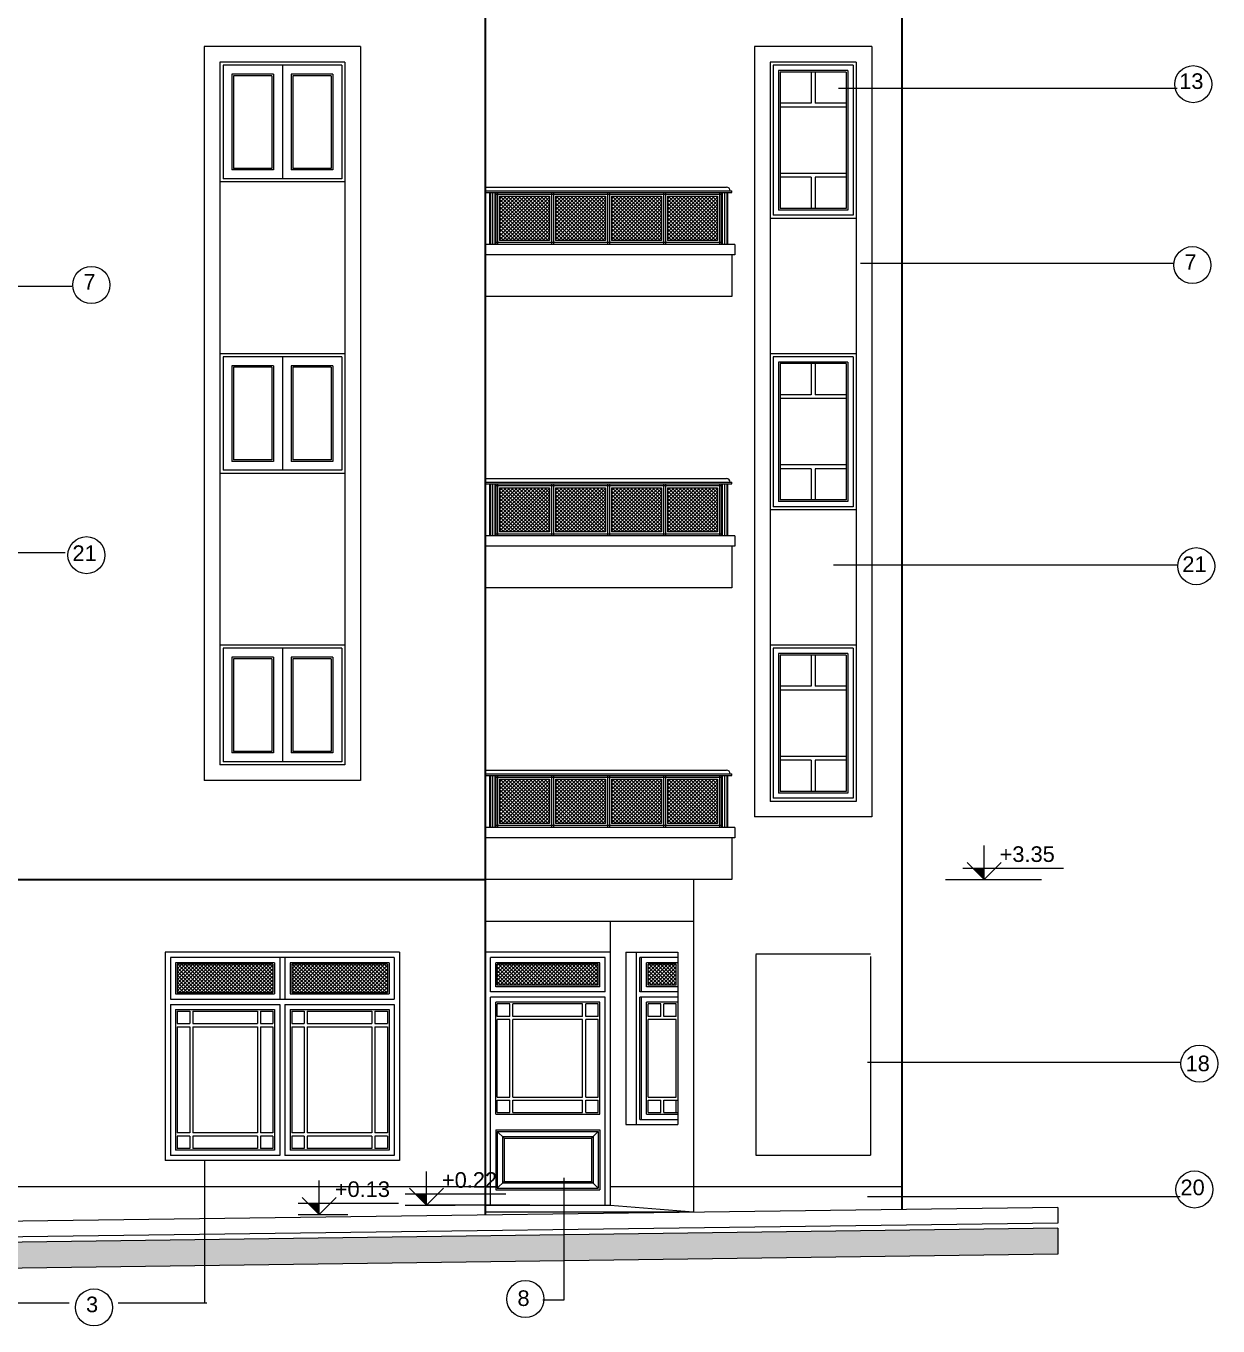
# Model space of a CAD drawing. Header units: millimetres. Extents: x 1578 to 2210, y 899 to 1032.
# Drawn here: x 1592.36 to 1603.81, y 901.21 to 913.7 of the extents above; entities that cross this region are included whole.
import ezdxf

# ---------------------------------------------------------------- set-up
doc = ezdxf.new("R2010")
doc.units = ezdxf.units.MM
for name, color, linetype, lineweight in [('CARPINTERIA', 7, 'Continuous', 18), ('COTAS', 7, 'Continuous', 15), ('ESTRUCTURA', 3, 'Continuous', 30), ('MUROS', 1, 'Continuous', 30), ('PISOS', 9, 'Continuous', 9), ('SANITARIOS', 7, 'Continuous', 20), ('TRAMAS', 7, 'Continuous', 15), ('UMBRALES', 7, 'Continuous', 18)]:
    doc.layers.add(name, color=color, linetype=linetype, lineweight=lineweight)
doc.styles.add('STYLE1', font='ARIAL.TTF')
pattern_1 = [(45, (1567.39594, 830.101814), (-0.0176776695, 0.0176776695), []), (135, (1567.39594, 830.101814), (-0.0176776695, -0.0176776695), [])]

msp = doc.modelspace()

# ---------------------------------------------------------------- hatches: boundary and pattern name
at = {"layer": 'COTAS', "ltscale": 0.05}
for points in [[(1601.564, 905.609), (1601.456, 905.609), (1601.564, 905.5)], [(1596.207, 902.479), (1596.098, 902.479), (1596.207, 902.37)], [(1595.177, 902.391), (1595.069, 902.391), (1595.177, 902.282)]]:
    msp.add_hatch(color=256, dxfattribs=at).paths.add_polyline_path(points)
at = {"layer": 'PISOS', "ltscale": 0.1}
h = msp.add_hatch(dxfattribs=at)
h.set_pattern_fill('ANSI37', color=256, scale=0.2, style=0)
h.set_pattern_definition([(45, (1615.047198, 835.701814), (-0.0176776695, 0.0176776695), []), (135, (1615.047198, 835.701814), (-0.0176776695, -0.0176776695), [])])
h.paths.add_polyline_path([(1596.91, 911.638), (1597.39, 911.638), (1597.39, 912.063), (1596.91, 912.063)])
h = msp.add_hatch(dxfattribs=at)
h.set_pattern_fill('ANSI37', color=256, scale=0.2, style=0)
h.set_pattern_definition([(45, (1615.584698, 835.701814), (-0.0176776695, 0.0176776695), []), (135, (1615.584698, 835.701814), (-0.0176776695, -0.0176776695), [])])
h.paths.add_polyline_path([(1597.448, 911.638), (1597.928, 911.638), (1597.928, 912.063), (1597.448, 912.063)])
h = msp.add_hatch(dxfattribs=at)
h.set_pattern_fill('ANSI37', color=256, scale=0.2, style=0)
h.set_pattern_definition([(45, (1616.122198, 835.701814), (-0.0176776695, 0.0176776695), []), (135, (1616.122198, 835.701814), (-0.0176776695, -0.0176776695), [])])
h.paths.add_polyline_path([(1597.985, 911.638), (1598.465, 911.638), (1598.465, 912.063), (1597.985, 912.063)])
h = msp.add_hatch(dxfattribs=at)
h.set_pattern_fill('ANSI37', color=256, scale=0.2, style=0)
h.set_pattern_definition([(45, (1616.659698, 835.701814), (-0.0176776695, 0.0176776695), []), (135, (1616.659698, 835.701814), (-0.0176776695, -0.0176776695), [])])
h.paths.add_polyline_path([(1598.523, 911.638), (1599.003, 911.638), (1599.003, 912.063), (1598.523, 912.063)])
h = msp.add_hatch(dxfattribs=at)
h.set_pattern_fill('ANSI37', color=256, scale=0.2, style=0)
h.set_pattern_definition([(45, (1615.047198, 832.901814), (-0.0176776695, 0.0176776695), []), (135, (1615.047198, 832.901814), (-0.0176776695, -0.0176776695), [])])
h.paths.add_polyline_path([(1596.91, 908.838), (1597.39, 908.838), (1597.39, 909.263), (1596.91, 909.263)])
h = msp.add_hatch(dxfattribs=at)
h.set_pattern_fill('ANSI37', color=256, scale=0.2, style=0)
h.set_pattern_definition([(45, (1615.584698, 832.901814), (-0.0176776695, 0.0176776695), []), (135, (1615.584698, 832.901814), (-0.0176776695, -0.0176776695), [])])
h.paths.add_polyline_path([(1597.448, 908.838), (1597.928, 908.838), (1597.928, 909.263), (1597.448, 909.263)])
h = msp.add_hatch(dxfattribs=at)
h.set_pattern_fill('ANSI37', color=256, scale=0.2, style=0)
h.set_pattern_definition([(45, (1616.122198, 832.901814), (-0.0176776695, 0.0176776695), []), (135, (1616.122198, 832.901814), (-0.0176776695, -0.0176776695), [])])
h.paths.add_polyline_path([(1597.985, 908.838), (1598.465, 908.838), (1598.465, 909.263), (1597.985, 909.263)])
h = msp.add_hatch(dxfattribs=at)
h.set_pattern_fill('ANSI37', color=256, scale=0.2, style=0)
h.set_pattern_definition([(45, (1616.659698, 832.901814), (-0.0176776695, 0.0176776695), []), (135, (1616.659698, 832.901814), (-0.0176776695, -0.0176776695), [])])
h.paths.add_polyline_path([(1598.523, 908.838), (1599.003, 908.838), (1599.003, 909.263), (1598.523, 909.263)])
h = msp.add_hatch(dxfattribs=at)
h.set_pattern_fill('ANSI37', color=256, scale=0.2, style=0)
h.set_pattern_definition([(45, (1615.047198, 830.101814), (-0.0176776695, 0.0176776695), []), (135, (1615.047198, 830.101814), (-0.0176776695, -0.0176776695), [])])
h.paths.add_polyline_path([(1596.91, 906.038), (1597.39, 906.038), (1597.39, 906.463), (1596.91, 906.463)])
h = msp.add_hatch(dxfattribs=at)
h.set_pattern_fill('ANSI37', color=256, scale=0.2, style=0)
h.set_pattern_definition([(45, (1615.584698, 830.101814), (-0.0176776695, 0.0176776695), []), (135, (1615.584698, 830.101814), (-0.0176776695, -0.0176776695), [])])
h.paths.add_polyline_path([(1597.448, 906.038), (1597.928, 906.038), (1597.928, 906.463), (1597.448, 906.463)])
h = msp.add_hatch(dxfattribs=at)
h.set_pattern_fill('ANSI37', color=256, scale=0.2, style=0)
h.set_pattern_definition([(45, (1616.122198, 830.101814), (-0.0176776695, 0.0176776695), []), (135, (1616.122198, 830.101814), (-0.0176776695, -0.0176776695), [])])
h.paths.add_polyline_path([(1597.985, 906.038), (1598.465, 906.038), (1598.465, 906.463), (1597.985, 906.463)])
h = msp.add_hatch(dxfattribs=at)
h.set_pattern_fill('ANSI37', color=256, scale=0.2, style=0)
h.set_pattern_definition([(45, (1616.659698, 830.101814), (-0.0176776695, 0.0176776695), []), (135, (1616.659698, 830.101814), (-0.0176776695, -0.0176776695), [])])
h.paths.add_polyline_path([(1598.523, 906.038), (1599.003, 906.038), (1599.003, 906.463), (1598.523, 906.463)])
h = msp.add_hatch(dxfattribs=at)
h.set_pattern_fill('ANSI37', color=256, scale=0.2, style=0)
h.set_pattern_definition([(135, (1577.892027, 830.101814), (0.0176776695, 0.0176776695), []), (45, (1577.892027, 830.101814), (0.0176776695, -0.0176776695), [])])
h.paths.add_polyline_path([(1593.813, 904.685), (1594.733, 904.685), (1594.733, 904.415), (1593.813, 904.415)])
h = msp.add_hatch(dxfattribs=at)
h.set_pattern_fill('ANSI37', color=256, scale=0.2, style=0)
h.set_pattern_definition([(135, (1578.992027, 830.101814), (0.0176776695, 0.0176776695), []), (45, (1578.992027, 830.101814), (0.0176776695, -0.0176776695), [])])
h.paths.add_polyline_path([(1594.913, 904.685), (1595.833, 904.685), (1595.833, 904.415), (1594.913, 904.415)])
at = {"layer": 'PISOS', "ltscale": 0.05}
h = msp.add_hatch(dxfattribs=at)
h.set_pattern_fill('ANSI37', color=256, scale=0.2, style=0)
h.set_pattern_definition(pattern_1)
h.paths.add_polyline_path([(1596.888, 904.685), (1596.888, 904.485), (1597.858, 904.485), (1597.858, 904.685)])
h = msp.add_hatch(dxfattribs=at)
h.set_pattern_fill('ANSI37', color=256, scale=0.2, style=0)
h.set_pattern_definition(pattern_1)
h.paths.add_polyline_path([(1598.608, 904.685), (1598.338, 904.685), (1598.338, 904.485), (1598.608, 904.485)])
at = {"layer": 'TRAMAS', "ltscale": 0.05}
for points in [[(1597.531, 902.087), (1594.074, 902.04), (1594.074, 901.79), (1597.531, 901.837)], [(1602.273, 902.15), (1597.531, 902.087), (1597.531, 901.837), (1602.273, 901.9)], [(1594.074, 902.04), (1591.927, 902.012), (1591.927, 901.762), (1594.074, 901.79)]]:
    msp.add_hatch(color=256, dxfattribs=at).paths.add_polyline_path(points)

# ---------------------------------------------------------------- linework, layer by layer
at = {"layer": 'CARPINTERIA', "ltscale": 0.1}
for p, q in [((1595.393, 913.32), (1594.253, 913.32)), ((1594.253, 913.32), (1594.253, 912.23)), ((1595.393, 913.32), (1595.393, 912.23)), ((1599.54, 913.32), (1599.54, 911.88)), ((1600.306, 913.32), (1599.54, 913.32)), ((1600.306, 913.32), (1600.306, 911.88)), ((1594.353, 913.22), (1594.353, 912.33)), ((1594.723, 913.22), (1594.353, 913.22)), ((1594.723, 913.22), (1594.723, 912.33)), ((1594.923, 913.22), (1594.923, 912.33)), ((1595.293, 913.22), (1594.923, 913.22)), ((1595.293, 913.22), (1595.293, 912.33)), ((1599.605, 913.255), (1599.605, 911.945)), ((1600.241, 913.255), (1599.605, 913.255)), ((1599.905, 913.255), (1599.905, 912.955)), ((1599.941, 913.255), (1599.941, 912.955)), ((1600.241, 913.255), (1600.241, 911.945)), ((1599.905, 912.955), (1599.605, 912.955)), ((1600.241, 912.955), (1599.941, 912.955)), ((1600.241, 912.919), (1599.605, 912.919)), ((1594.723, 912.33), (1594.353, 912.33)), ((1595.293, 912.33), (1594.923, 912.33)), ((1595.393, 912.23), (1594.253, 912.23)), ((1600.241, 912.282), (1599.605, 912.282)), ((1599.905, 912.245), (1599.605, 912.245)), ((1599.905, 912.245), (1599.905, 911.945)), ((1599.941, 912.245), (1599.941, 911.945)), ((1600.241, 912.245), (1599.941, 912.245)), ((1600.241, 911.945), (1599.605, 911.945)), ((1600.306, 911.88), (1599.54, 911.88)), ((1594.253, 910.52), (1594.253, 909.43)), ((1595.393, 910.52), (1594.253, 910.52)), ((1595.393, 910.52), (1595.393, 909.43)), ((1599.54, 910.52), (1599.54, 909.08)), ((1600.306, 910.52), (1599.54, 910.52)), ((1599.605, 910.455), (1599.605, 909.145)), ((1600.241, 910.455), (1599.605, 910.455)), ((1599.905, 910.455), (1599.905, 910.155)), ((1599.941, 910.455), (1599.941, 910.155)), ((1600.241, 910.455), (1600.241, 909.145)), ((1600.306, 910.52), (1600.306, 909.08)), ((1594.353, 910.42), (1594.353, 909.53)), ((1594.723, 910.42), (1594.353, 910.42)), ((1594.723, 910.42), (1594.723, 909.53)), ((1594.923, 910.42), (1594.923, 909.53)), ((1595.293, 910.42), (1594.923, 910.42)), ((1595.293, 910.42), (1595.293, 909.53)), ((1599.905, 910.155), (1599.605, 910.155)), ((1600.241, 910.119), (1599.605, 910.119)), ((1600.241, 910.155), (1599.941, 910.155)), ((1594.723, 909.53), (1594.353, 909.53)), ((1595.293, 909.53), (1594.923, 909.53)), ((1600.241, 909.482), (1599.605, 909.482)), ((1599.905, 909.445), (1599.605, 909.445)), ((1599.905, 909.445), (1599.905, 909.145)), ((1599.941, 909.445), (1599.941, 909.145)), ((1600.241, 909.445), (1599.941, 909.445)), ((1595.393, 909.43), (1594.253, 909.43)), ((1600.306, 909.08), (1599.54, 909.08)), ((1600.241, 909.145), (1599.605, 909.145)), ((1595.393, 907.72), (1594.253, 907.72)), ((1594.253, 907.72), (1594.253, 906.63)), ((1595.393, 907.72), (1595.393, 906.63)), ((1599.54, 907.72), (1599.54, 906.28)), ((1600.306, 907.72), (1599.54, 907.72)), ((1600.306, 907.72), (1600.306, 906.28)), ((1594.723, 907.62), (1594.353, 907.62)), ((1594.353, 907.62), (1594.353, 906.73)), ((1594.723, 907.62), (1594.723, 906.73)), ((1595.293, 907.62), (1594.923, 907.62)), ((1594.923, 907.62), (1594.923, 906.73)), ((1595.293, 907.62), (1595.293, 906.73)), ((1599.605, 907.655), (1599.605, 906.345)), ((1600.241, 907.655), (1599.605, 907.655)), ((1599.905, 907.655), (1599.905, 907.355)), ((1599.941, 907.655), (1599.941, 907.355)), ((1600.241, 907.655), (1600.241, 906.345)), ((1599.905, 907.355), (1599.605, 907.355)), ((1600.241, 907.319), (1599.605, 907.319)), ((1600.241, 907.355), (1599.941, 907.355)), ((1594.723, 906.73), (1594.353, 906.73)), ((1595.293, 906.73), (1594.923, 906.73)), ((1595.393, 906.63), (1594.253, 906.63)), ((1600.241, 906.682), (1599.605, 906.682)), ((1599.905, 906.645), (1599.605, 906.645)), ((1599.905, 906.645), (1599.905, 906.345)), ((1599.941, 906.645), (1599.941, 906.345)), ((1600.241, 906.645), (1599.941, 906.645)), ((1600.241, 906.345), (1599.605, 906.345)), ((1600.306, 906.28), (1599.54, 906.28)), ((1593.748, 904.75), (1593.748, 904.35)), ((1595.898, 904.75), (1593.748, 904.75)), ((1594.798, 904.75), (1594.798, 904.35)), ((1594.848, 904.75), (1594.848, 904.35)), ((1595.898, 904.75), (1595.898, 904.35)), ((1596.823, 904.42), (1596.823, 904.75)), ((1597.923, 904.75), (1596.823, 904.75)), ((1597.923, 904.42), (1597.923, 904.75)), ((1598.258, 904.42), (1598.258, 904.75)), ((1598.623, 904.75), (1598.258, 904.75)), ((1598.273, 904.42), (1598.273, 904.75)), ((1593.813, 904.685), (1593.813, 904.415)), ((1594.733, 904.685), (1593.813, 904.685)), ((1594.733, 904.685), (1594.733, 904.415)), ((1594.913, 904.685), (1594.913, 904.415)), ((1595.833, 904.685), (1594.913, 904.685)), ((1595.833, 904.685), (1595.833, 904.415)), ((1596.888, 904.485), (1596.888, 904.685)), ((1597.858, 904.685), (1596.888, 904.685)), ((1597.858, 904.485), (1597.858, 904.685)), ((1598.338, 904.485), (1598.338, 904.685)), ((1598.608, 904.685), (1598.338, 904.685)), ((1598.608, 904.485), (1598.608, 904.685)), ((1597.858, 904.485), (1596.888, 904.485)), ((1598.608, 904.485), (1598.338, 904.485)), ((1593.748, 904.35), (1595.898, 904.35)), ((1593.813, 904.415), (1594.733, 904.415)), ((1594.913, 904.415), (1595.833, 904.415)), ((1597.923, 904.42), (1596.823, 904.42)), ((1596.823, 902.37), (1596.823, 904.37)), ((1597.923, 904.37), (1596.823, 904.37)), ((1597.923, 902.37), (1597.923, 904.37)), ((1598.623, 904.42), (1598.258, 904.42)), ((1598.258, 903.195), (1598.258, 904.37)), ((1598.623, 904.37), (1598.258, 904.37)), ((1598.273, 903.195), (1598.273, 904.37)), ((1593.748, 904.3), (1594.798, 904.3)), ((1593.748, 904.3), (1593.748, 902.85)), ((1593.813, 904.235), (1593.813, 904.115)), ((1593.813, 904.235), (1593.933, 904.235)), ((1593.933, 904.235), (1593.933, 904.115)), ((1593.963, 904.235), (1594.583, 904.235)), ((1593.963, 904.235), (1593.963, 904.115)), ((1594.583, 904.235), (1594.583, 904.115)), ((1594.613, 904.235), (1594.733, 904.235)), ((1594.613, 904.235), (1594.613, 904.115)), ((1594.733, 904.235), (1594.733, 904.115)), ((1594.798, 904.3), (1594.798, 902.85)), ((1594.848, 904.3), (1594.848, 902.85)), ((1594.848, 904.3), (1595.898, 904.3)), ((1594.913, 904.235), (1594.913, 904.115)), ((1594.913, 904.235), (1595.033, 904.235)), ((1595.033, 904.235), (1595.033, 904.115)), ((1595.063, 904.235), (1595.683, 904.235)), ((1595.063, 904.235), (1595.063, 904.115)), ((1595.683, 904.235), (1595.683, 904.115)), ((1595.713, 904.235), (1595.713, 904.115)), ((1595.713, 904.235), (1595.833, 904.235)), ((1595.833, 904.235), (1595.833, 904.115)), ((1595.898, 904.3), (1595.898, 902.85)), ((1597.008, 904.305), (1596.888, 904.305)), ((1596.888, 904.185), (1596.888, 904.305)), ((1597.008, 904.185), (1597.008, 904.305)), ((1597.708, 904.305), (1597.038, 904.305)), ((1597.038, 904.185), (1597.038, 904.305)), ((1597.708, 904.185), (1597.708, 904.305)), ((1597.738, 904.185), (1597.738, 904.305)), ((1597.858, 904.305), (1597.738, 904.305)), ((1597.858, 904.185), (1597.858, 904.305)), ((1598.338, 904.185), (1598.338, 904.305)), ((1598.458, 904.305), (1598.338, 904.305)), ((1598.458, 904.185), (1598.458, 904.305)), ((1598.608, 904.305), (1598.488, 904.305)), ((1598.488, 904.185), (1598.488, 904.305)), ((1598.608, 904.185), (1598.608, 904.305)), ((1593.813, 904.115), (1593.933, 904.115)), ((1593.813, 904.085), (1593.933, 904.085)), ((1593.813, 904.085), (1593.813, 903.065)), ((1593.933, 904.085), (1593.933, 903.065)), ((1593.963, 904.115), (1594.583, 904.115)), ((1593.963, 904.085), (1594.583, 904.085)), ((1593.963, 904.085), (1593.963, 903.065)), ((1594.583, 904.085), (1594.583, 903.065)), ((1594.613, 904.115), (1594.733, 904.115)), ((1594.613, 904.085), (1594.733, 904.085)), ((1594.613, 904.085), (1594.613, 903.065)), ((1594.733, 904.085), (1594.733, 903.065)), ((1594.913, 904.115), (1595.033, 904.115)), ((1594.913, 904.085), (1595.033, 904.085)), ((1594.913, 904.085), (1594.913, 903.065)), ((1595.033, 904.085), (1595.033, 903.065)), ((1595.063, 904.115), (1595.683, 904.115)), ((1595.063, 904.085), (1595.683, 904.085)), ((1595.063, 904.085), (1595.063, 903.065)), ((1595.683, 904.085), (1595.683, 903.065)), ((1595.713, 904.115), (1595.833, 904.115)), ((1595.713, 904.085), (1595.713, 903.065)), ((1595.713, 904.085), (1595.833, 904.085)), ((1595.833, 904.085), (1595.833, 903.065)), ((1597.008, 904.185), (1596.888, 904.185)), ((1596.888, 903.41), (1596.888, 904.155)), ((1597.008, 904.155), (1596.888, 904.155)), ((1597.008, 903.41), (1597.008, 904.155)), ((1597.708, 904.185), (1597.038, 904.185)), ((1597.708, 904.155), (1597.038, 904.155)), ((1597.038, 903.41), (1597.038, 904.155)), ((1597.708, 903.41), (1597.708, 904.155)), ((1597.858, 904.185), (1597.738, 904.185)), ((1597.738, 903.41), (1597.738, 904.155)), ((1597.858, 904.155), (1597.738, 904.155)), ((1597.858, 903.41), (1597.858, 904.155)), ((1598.458, 904.185), (1598.338, 904.185)), ((1598.338, 903.41), (1598.338, 904.155)), ((1598.608, 904.155), (1598.338, 904.155)), ((1598.608, 904.185), (1598.488, 904.185)), ((1598.608, 903.41), (1598.608, 904.155)), ((1596.888, 903.41), (1597.008, 903.41)), ((1596.888, 903.26), (1596.888, 903.38)), ((1596.888, 903.38), (1597.008, 903.38)), ((1597.008, 903.26), (1597.008, 903.38)), ((1597.038, 903.41), (1597.708, 903.41)), ((1597.038, 903.38), (1597.708, 903.38)), ((1597.038, 903.26), (1597.038, 903.38)), ((1597.708, 903.26), (1597.708, 903.38)), ((1597.738, 903.41), (1597.858, 903.41)), ((1597.738, 903.26), (1597.738, 903.38)), ((1597.738, 903.38), (1597.858, 903.38)), ((1597.858, 903.26), (1597.858, 903.38)), ((1598.338, 903.41), (1598.608, 903.41)), ((1598.338, 903.38), (1598.458, 903.38)), ((1598.338, 903.26), (1598.338, 903.38)), ((1598.458, 903.26), (1598.458, 903.38)), ((1598.488, 903.38), (1598.623, 903.38)), ((1598.488, 903.26), (1598.488, 903.38)), ((1598.608, 903.26), (1598.608, 903.38)), ((1596.888, 903.26), (1597.008, 903.26)), ((1597.038, 903.26), (1597.708, 903.26)), ((1597.738, 903.26), (1597.858, 903.26)), ((1598.258, 903.195), (1598.623, 903.195)), ((1598.338, 903.26), (1598.458, 903.26)), ((1598.488, 903.26), (1598.623, 903.26)), ((1596.888, 903.08), (1596.888, 902.535)), ((1596.888, 903.08), (1597.858, 903.08)), ((1597.858, 903.08), (1597.858, 902.535)), ((1593.933, 903.065), (1593.813, 903.065)), ((1593.813, 903.035), (1593.813, 902.915)), ((1593.933, 903.035), (1593.813, 903.035)), ((1593.933, 903.035), (1593.933, 902.915)), ((1594.583, 903.065), (1593.963, 903.065)), ((1594.583, 903.035), (1593.963, 903.035)), ((1593.963, 903.035), (1593.963, 902.915)), ((1594.583, 903.035), (1594.583, 902.915)), ((1594.733, 903.065), (1594.613, 903.065)), ((1594.733, 903.035), (1594.613, 903.035)), ((1594.613, 903.035), (1594.613, 902.915)), ((1594.733, 903.035), (1594.733, 902.915)), ((1595.033, 903.065), (1594.913, 903.065)), ((1595.033, 903.035), (1594.913, 903.035)), ((1594.913, 903.035), (1594.913, 902.915)), ((1595.033, 903.035), (1595.033, 902.915)), ((1595.683, 903.065), (1595.063, 903.065)), ((1595.683, 903.035), (1595.063, 903.035)), ((1595.063, 903.035), (1595.063, 902.915)), ((1595.683, 903.035), (1595.683, 902.915)), ((1595.833, 903.065), (1595.713, 903.065)), ((1595.713, 903.035), (1595.713, 902.915)), ((1595.833, 903.035), (1595.713, 903.035)), ((1595.833, 903.035), (1595.833, 902.915)), ((1596.938, 903.03), (1596.938, 902.585)), ((1596.938, 903.03), (1597.808, 903.03)), ((1597.808, 903.03), (1597.808, 902.585)), ((1594.798, 902.85), (1593.748, 902.85)), ((1593.933, 902.915), (1593.813, 902.915)), ((1594.583, 902.915), (1593.963, 902.915)), ((1594.733, 902.915), (1594.613, 902.915)), ((1595.898, 902.85), (1594.848, 902.85)), ((1595.033, 902.915), (1594.913, 902.915)), ((1595.683, 902.915), (1595.063, 902.915)), ((1595.833, 902.915), (1595.713, 902.915)), ((1596.938, 902.585), (1597.808, 902.585)), ((1596.888, 902.535), (1597.858, 902.535))]:
    msp.add_line(p, q, dxfattribs=at)
at = {"layer": 'COTAS', "ltscale": 0.05}
for p, q in [((1600.167, 913.1), (1603.419, 913.1)), ((1600.378, 911.42), (1603.389, 911.42)), ((1591.806, 911.198), (1592.802, 911.198)), ((1592.738, 908.636), (1591.339, 908.636)), ((1600.118, 908.522), (1603.426, 908.522)), ((1601.401, 905.664), (1601.564, 905.5)), ((1601.564, 905.5), (1601.728, 905.664)), ((1600.444, 903.746), (1603.447, 903.746)), ((1594.074, 902.807), (1594.074, 901.432)), ((1597.531, 901.462), (1597.531, 902.635)), ((1595.014, 902.446), (1595.177, 902.282)), ((1595.177, 902.282), (1595.341, 902.446)), ((1596.043, 902.534), (1596.207, 902.37)), ((1596.207, 902.37), (1596.37, 902.534)), ((1600.444, 902.454), (1603.447, 902.454)), ((1597.201, 902.37), (1596.207, 902.37)), ((1597.325, 901.462), (1597.531, 901.462)), ((1591.927, 901.432), (1592.776, 901.432)), ((1593.246, 901.432), (1594.096, 901.432))]:
    msp.add_line(p, q, dxfattribs=at)
at = {"layer": 'COTAS', "ltscale": 0.1}
for p, q in [((1601.564, 905.5), (1601.564, 905.825)), ((1601.361, 905.609), (1602.327, 905.609)), ((1601.194, 905.5), (1602.117, 905.5)), ((1596.207, 902.37), (1596.207, 902.695)), ((1595.177, 902.282), (1595.177, 902.607)), ((1596.004, 902.479), (1596.97, 902.479)), ((1594.974, 902.391), (1595.94, 902.391)), ((1596.004, 902.37), (1596.483, 902.37)), ((1594.974, 902.282), (1595.453, 902.282))]:
    msp.add_line(p, q, dxfattribs=at)
at = {"layer": 'COTAS', "ltscale": 0.05}
for centre in [(1603.574, 913.139), (1603.566, 911.401), (1592.988, 911.21), (1592.941, 908.615), (1603.603, 908.509), (1603.634, 903.731), (1603.586, 902.522), (1597.158, 901.47), (1593.013, 901.389)]:
    msp.add_circle(centre, 0.178, dxfattribs=at)
at = {"layer": 'ESTRUCTURA', "ltscale": 0.1}
msp.add_line((1596.773, 916.5), (1596.773, 905.5), dxfattribs=at)
at = {"layer": 'ESTRUCTURA', "ltscale": 0.05}
msp.add_line((1589.218, 905.5), (1596.773, 905.5), dxfattribs=at)
at = {"layer": 'MUROS', "ltscale": 0.1}
msp.add_line((1600.773, 915.35), (1600.773, 902.33), dxfattribs=at)
at = {"layer": 'MUROS', "ltscale": 0.05}
msp.add_line((1596.773, 905.5), (1596.773, 902.277), dxfattribs=at)
at = {"layer": 'PISOS'}
for p, q in [((1596.822, 912.1), (1596.822, 911.6)), ((1596.843, 912.1), (1596.843, 911.6)), ((1596.864, 912.1), (1596.864, 911.6)), ((1599.049, 912.1), (1599.049, 911.6)), ((1599.07, 912.1), (1599.07, 911.6)), ((1599.092, 912.1), (1599.092, 911.6)), ((1596.822, 909.3), (1596.822, 908.8)), ((1596.843, 909.3), (1596.843, 908.8)), ((1596.864, 909.3), (1596.864, 908.8)), ((1599.049, 909.3), (1599.049, 908.8)), ((1599.07, 909.3), (1599.07, 908.8)), ((1599.092, 909.3), (1599.092, 908.8)), ((1596.822, 906.5), (1596.822, 906)), ((1596.843, 906.5), (1596.843, 906)), ((1596.864, 906.5), (1596.864, 906)), ((1599.049, 906.5), (1599.049, 906)), ((1599.07, 906.5), (1599.07, 906)), ((1599.092, 906.5), (1599.092, 906))]:
    msp.add_line(p, q, dxfattribs=at)
at = {"layer": 'SANITARIOS'}
for p, q in [((1596.773, 912.15), (1599.09, 912.15)), ((1596.773, 912.115), (1599.14, 912.115)), ((1596.773, 912.1), (1599.14, 912.1)), ((1596.813, 912.1), (1596.813, 911.6)), ((1596.873, 912.1), (1596.873, 911.6)), ((1599.04, 912.1), (1599.04, 911.6)), ((1599.1, 912.1), (1599.1, 911.6)), ((1599.14, 912.1), (1599.14, 912.115)), ((1596.773, 909.35), (1599.09, 909.35)), ((1596.773, 909.315), (1599.14, 909.315)), ((1599.14, 909.3), (1599.14, 909.315)), ((1596.773, 909.3), (1599.14, 909.3)), ((1596.813, 909.3), (1596.813, 908.8)), ((1596.873, 909.3), (1596.873, 908.8)), ((1599.04, 909.3), (1599.04, 908.8)), ((1599.1, 909.3), (1599.1, 908.8)), ((1596.773, 906.55), (1599.09, 906.55)), ((1596.773, 906.515), (1599.14, 906.515)), ((1596.773, 906.5), (1599.14, 906.5)), ((1596.813, 906.5), (1596.813, 906)), ((1596.873, 906.5), (1596.873, 906)), ((1599.04, 906.5), (1599.04, 906)), ((1599.1, 906.5), (1599.1, 906)), ((1599.14, 906.5), (1599.14, 906.515))]:
    msp.add_line(p, q, dxfattribs=at)
for centre in [(1599.09, 912.115), (1599.09, 909.315), (1599.09, 906.515)]:
    msp.add_arc(centre, 0.035, 0, 90, dxfattribs=at)
at = {"layer": 'TRAMAS', "ltscale": 0.1}
for p, q in [((1594.823, 913.32), (1594.823, 912.23)), ((1594.338, 913.235), (1594.338, 912.315)), ((1594.738, 913.235), (1594.338, 913.235)), ((1594.738, 913.235), (1594.738, 912.315)), ((1594.908, 913.235), (1594.908, 912.315)), ((1595.308, 913.235), (1594.908, 913.235)), ((1595.308, 913.235), (1595.308, 912.315)), ((1599.59, 913.27), (1599.59, 911.93)), ((1600.256, 913.27), (1599.59, 913.27)), ((1594.738, 912.315), (1594.338, 912.315)), ((1595.308, 912.315), (1594.908, 912.315)), ((1594.338, 910.435), (1594.338, 909.515)), ((1594.738, 910.435), (1594.338, 910.435)), ((1594.738, 910.435), (1594.738, 909.515)), ((1594.823, 910.52), (1594.823, 909.43)), ((1594.908, 910.435), (1594.908, 909.515)), ((1595.308, 910.435), (1594.908, 910.435)), ((1595.308, 910.435), (1595.308, 909.515)), ((1599.59, 910.47), (1599.59, 909.13)), ((1600.256, 910.47), (1599.59, 910.47)), ((1594.738, 909.515), (1594.338, 909.515)), ((1595.308, 909.515), (1594.908, 909.515)), ((1594.823, 907.72), (1594.823, 906.63)), ((1594.738, 907.635), (1594.338, 907.635)), ((1594.338, 907.635), (1594.338, 906.715)), ((1594.738, 907.635), (1594.738, 906.715)), ((1595.308, 907.635), (1594.908, 907.635)), ((1594.908, 907.635), (1594.908, 906.715)), ((1595.308, 907.635), (1595.308, 906.715)), ((1599.59, 907.67), (1599.59, 906.33)), ((1600.256, 907.67), (1599.59, 907.67)), ((1594.738, 906.715), (1594.338, 906.715)), ((1595.308, 906.715), (1594.908, 906.715)), ((1593.798, 904.7), (1593.798, 904.4)), ((1594.748, 904.7), (1593.798, 904.7)), ((1594.748, 904.7), (1594.748, 904.4)), ((1594.898, 904.7), (1594.898, 904.4)), ((1595.848, 904.7), (1594.898, 904.7)), ((1595.848, 904.7), (1595.848, 904.4)), ((1596.873, 904.47), (1596.873, 904.7)), ((1597.873, 904.7), (1596.873, 904.7)), ((1597.873, 904.47), (1597.873, 904.7)), ((1598.323, 904.47), (1598.323, 904.7)), ((1598.623, 904.7), (1598.323, 904.7)), ((1599.373, 904.786), (1600.473, 904.786)), ((1599.373, 904.779), (1599.373, 902.851)), ((1600.473, 904.761), (1600.473, 902.851)), ((1597.873, 904.47), (1596.873, 904.47)), ((1598.623, 904.47), (1598.323, 904.47)), ((1593.798, 904.4), (1594.748, 904.4)), ((1594.898, 904.4), (1595.848, 904.4)), ((1596.873, 903.245), (1596.873, 904.32)), ((1597.873, 904.32), (1596.873, 904.32)), ((1597.873, 903.245), (1597.873, 904.32)), ((1598.323, 903.245), (1598.323, 904.32)), ((1598.623, 904.32), (1598.323, 904.32)), ((1593.798, 904.25), (1594.748, 904.25)), ((1593.798, 904.25), (1593.798, 902.9)), ((1594.748, 904.25), (1594.748, 902.9)), ((1594.898, 904.25), (1594.898, 902.9)), ((1594.898, 904.25), (1595.848, 904.25)), ((1595.848, 904.25), (1595.848, 902.9)), ((1596.873, 903.245), (1597.873, 903.245)), ((1598.323, 903.245), (1598.623, 903.245)), ((1596.873, 903.095), (1596.873, 902.52)), ((1596.873, 903.095), (1597.873, 903.095)), ((1596.953, 903.015), (1596.888, 903.08)), ((1597.793, 903.015), (1597.858, 903.08)), ((1597.873, 903.095), (1597.873, 902.52)), ((1596.953, 903.015), (1596.953, 902.6)), ((1596.953, 903.015), (1597.793, 903.015)), ((1597.793, 903.015), (1597.793, 902.6)), ((1594.748, 902.9), (1593.798, 902.9)), ((1595.848, 902.9), (1594.898, 902.9)), ((1599.373, 902.851), (1600.473, 902.851)), ((1596.888, 902.535), (1596.953, 902.6)), ((1596.953, 902.6), (1597.793, 902.6)), ((1597.793, 902.6), (1597.858, 902.535)), ((1596.873, 902.52), (1597.873, 902.52))]:
    msp.add_line(p, q, dxfattribs=at)
at = {"layer": 'TRAMAS'}
for p, q in [((1600.256, 913.27), (1600.256, 911.93)), ((1596.91, 912.063), (1597.39, 912.063)), ((1596.91, 912.063), (1596.91, 911.638)), ((1597.39, 912.063), (1597.39, 911.638)), ((1597.448, 912.063), (1597.448, 911.638)), ((1597.448, 912.063), (1597.928, 912.063)), ((1597.928, 912.063), (1597.928, 911.638)), ((1597.985, 912.063), (1598.465, 912.063)), ((1597.985, 912.063), (1597.985, 911.638)), ((1598.465, 912.063), (1598.465, 911.638)), ((1598.523, 912.063), (1599.003, 912.063)), ((1598.523, 912.063), (1598.523, 911.638)), ((1599.003, 912.063), (1599.003, 911.638)), ((1600.256, 911.93), (1599.59, 911.93)), ((1597.39, 911.638), (1596.91, 911.638)), ((1597.928, 911.638), (1597.448, 911.638)), ((1598.465, 911.638), (1597.985, 911.638)), ((1599.003, 911.638), (1598.523, 911.638)), ((1600.256, 910.47), (1600.256, 909.13)), ((1596.91, 909.263), (1597.39, 909.263)), ((1596.91, 909.263), (1596.91, 908.838)), ((1597.39, 909.263), (1597.39, 908.838)), ((1597.448, 909.263), (1597.448, 908.838)), ((1597.448, 909.263), (1597.928, 909.263)), ((1597.928, 909.263), (1597.928, 908.838)), ((1597.985, 909.263), (1598.465, 909.263)), ((1597.985, 909.263), (1597.985, 908.838)), ((1598.465, 909.263), (1598.465, 908.838)), ((1598.523, 909.263), (1599.003, 909.263)), ((1598.523, 909.263), (1598.523, 908.838)), ((1599.003, 909.263), (1599.003, 908.838)), ((1600.256, 909.13), (1599.59, 909.13)), ((1597.39, 908.838), (1596.91, 908.838)), ((1597.928, 908.838), (1597.448, 908.838)), ((1598.465, 908.838), (1597.985, 908.838)), ((1599.003, 908.838), (1598.523, 908.838)), ((1600.256, 907.67), (1600.256, 906.33)), ((1596.91, 906.463), (1597.39, 906.463)), ((1596.91, 906.463), (1596.91, 906.038)), ((1597.39, 906.463), (1597.39, 906.038)), ((1597.448, 906.463), (1597.448, 906.038)), ((1597.448, 906.463), (1597.928, 906.463)), ((1597.928, 906.463), (1597.928, 906.038)), ((1597.985, 906.463), (1598.465, 906.463)), ((1597.985, 906.463), (1597.985, 906.038)), ((1598.465, 906.463), (1598.465, 906.038)), ((1598.523, 906.463), (1599.003, 906.463)), ((1598.523, 906.463), (1598.523, 906.038)), ((1599.003, 906.463), (1599.003, 906.038)), ((1600.256, 906.33), (1599.59, 906.33)), ((1597.39, 906.038), (1596.91, 906.038)), ((1597.928, 906.038), (1597.448, 906.038)), ((1598.465, 906.038), (1597.985, 906.038)), ((1599.003, 906.038), (1598.523, 906.038))]:
    msp.add_line(p, q, dxfattribs=at)
at = {"layer": 'UMBRALES', "ltscale": 0.1}
for p, q in [((1594.073, 913.5), (1594.073, 906.45)), ((1595.573, 913.5), (1594.073, 913.5)), ((1595.573, 913.5), (1595.573, 906.45)), ((1599.36, 913.5), (1599.36, 906.1)), ((1600.486, 913.5), (1599.36, 913.5)), ((1600.486, 913.5), (1600.486, 906.1)), ((1594.223, 913.35), (1594.223, 906.6)), ((1595.423, 913.35), (1594.223, 913.35)), ((1595.423, 913.35), (1595.423, 906.6)), ((1599.51, 913.35), (1599.51, 906.25)), ((1600.336, 913.35), (1599.51, 913.35)), ((1600.336, 913.35), (1600.336, 906.25)), ((1595.423, 912.2), (1594.223, 912.2)), ((1600.336, 911.85), (1599.51, 911.85)), ((1599.17, 911.6), (1596.773, 911.6)), ((1599.17, 911.6), (1599.17, 911.5)), ((1599.17, 911.5), (1596.773, 911.5)), ((1599.14, 911.5), (1599.14, 911.1)), ((1599.14, 911.1), (1596.773, 911.1)), ((1595.423, 910.55), (1594.223, 910.55)), ((1600.336, 910.55), (1599.51, 910.55)), ((1595.423, 909.4), (1594.223, 909.4)), ((1600.336, 909.05), (1599.51, 909.05)), ((1599.17, 908.8), (1596.773, 908.8)), ((1599.17, 908.7), (1596.773, 908.7)), ((1599.14, 908.7), (1599.14, 908.3)), ((1599.17, 908.8), (1599.17, 908.7)), ((1599.14, 908.3), (1596.773, 908.3)), ((1595.423, 907.75), (1594.223, 907.75)), ((1600.336, 907.75), (1599.51, 907.75)), ((1595.423, 906.6), (1594.223, 906.6)), ((1595.573, 906.45), (1594.073, 906.45)), ((1600.336, 906.25), (1599.51, 906.25)), ((1600.486, 906.1), (1599.36, 906.1)), ((1599.17, 906), (1596.773, 906)), ((1599.17, 906), (1599.17, 905.9)), ((1599.17, 905.9), (1596.773, 905.9)), ((1599.14, 905.9), (1599.14, 905.5)), ((1599.14, 905.5), (1596.773, 905.5)), ((1593.698, 904.8), (1593.698, 902.8)), ((1595.948, 904.8), (1593.698, 904.8)), ((1595.948, 904.8), (1595.948, 902.8)), ((1597.973, 904.8), (1596.773, 904.8)), ((1595.948, 902.8), (1593.698, 902.8)), ((1587.388, 902.55), (1596.773, 902.55)), ((1597.973, 902.55), (1600.773, 902.55))]:
    msp.add_line(p, q, dxfattribs=at)
at = {"layer": 'UMBRALES'}
for p, q in [((1596.873, 912.083), (1599.04, 912.083)), ((1596.89, 912.1), (1596.89, 911.6)), ((1597.41, 912.1), (1597.41, 911.6)), ((1597.428, 912.1), (1597.428, 911.6)), ((1597.948, 912.1), (1597.948, 911.6)), ((1597.965, 912.1), (1597.965, 911.6)), ((1598.485, 912.1), (1598.485, 911.6)), ((1598.503, 912.1), (1598.503, 911.6)), ((1599.023, 912.1), (1599.023, 911.6)), ((1599.04, 911.618), (1596.873, 911.618)), ((1596.873, 909.283), (1599.04, 909.283)), ((1596.89, 909.3), (1596.89, 908.8)), ((1597.41, 909.3), (1597.41, 908.8)), ((1597.428, 909.3), (1597.428, 908.8)), ((1597.948, 909.3), (1597.948, 908.8)), ((1597.965, 909.3), (1597.965, 908.8)), ((1598.485, 909.3), (1598.485, 908.8)), ((1598.503, 909.3), (1598.503, 908.8)), ((1599.023, 909.3), (1599.023, 908.8)), ((1599.04, 908.818), (1596.873, 908.818)), ((1596.873, 906.483), (1599.04, 906.483)), ((1596.89, 906.5), (1596.89, 906)), ((1597.41, 906.5), (1597.41, 906)), ((1597.428, 906.5), (1597.428, 906)), ((1597.948, 906.5), (1597.948, 906)), ((1597.965, 906.5), (1597.965, 906)), ((1598.485, 906.5), (1598.485, 906)), ((1598.503, 906.5), (1598.503, 906)), ((1599.023, 906.5), (1599.023, 906)), ((1599.04, 906.018), (1596.873, 906.018))]:
    msp.add_line(p, q, dxfattribs=at)
at = {"layer": 'UMBRALES', "ltscale": 0.05}
for p, q in [((1598.773, 905.5), (1598.773, 902.303)), ((1596.773, 905.1), (1598.773, 905.1)), ((1597.973, 905.1), (1597.973, 902.37)), ((1598.123, 904.8), (1598.123, 903.145)), ((1598.123, 904.8), (1598.623, 904.8)), ((1598.223, 904.8), (1598.223, 903.145)), ((1598.623, 904.8), (1598.623, 903.145)), ((1598.123, 903.145), (1598.623, 903.145)), ((1602.273, 902.35), (1587.343, 902.15)), ((1596.773, 902.37), (1597.973, 902.37)), ((1597.973, 902.37), (1598.773, 902.307)), ((1602.273, 902.35), (1602.273, 902.2)), ((1602.273, 902.2), (1587.343, 902)), ((1596.773, 902.307), (1598.773, 902.307)), ((1602.273, 902.15), (1587.343, 901.95)), ((1602.273, 902.15), (1602.273, 901.9)), ((1602.273, 901.9), (1587.343, 901.7))]:
    msp.add_line(p, q, dxfattribs=at)

# ---------------------------------------------------------------- texts
at = {"layer": 'COTAS', "ltscale": 0.1, "char_height": 0.15, "attachment_point": 5, "style": 'STYLE1'}
for s, insert in [('13', (1603.556, 913.167)), ('7', (1603.548, 911.431)), ('7', (1592.97, 911.241)), ('21', (1592.923, 908.634)), ('21', (1603.586, 908.528)), ('+3.35', (1601.979, 905.742)), ('18', (1603.617, 903.732)), ('+0.13', (1595.592, 902.524)), ('+0.22', (1596.621, 902.612)), ('20', (1603.568, 902.541)), ('3', (1592.995, 901.417)), ('8', (1597.14, 901.477))]:
    msp.add_mtext(s, dxfattribs=dict(at, insert=insert))

doc.saveas('drawing.dxf')
